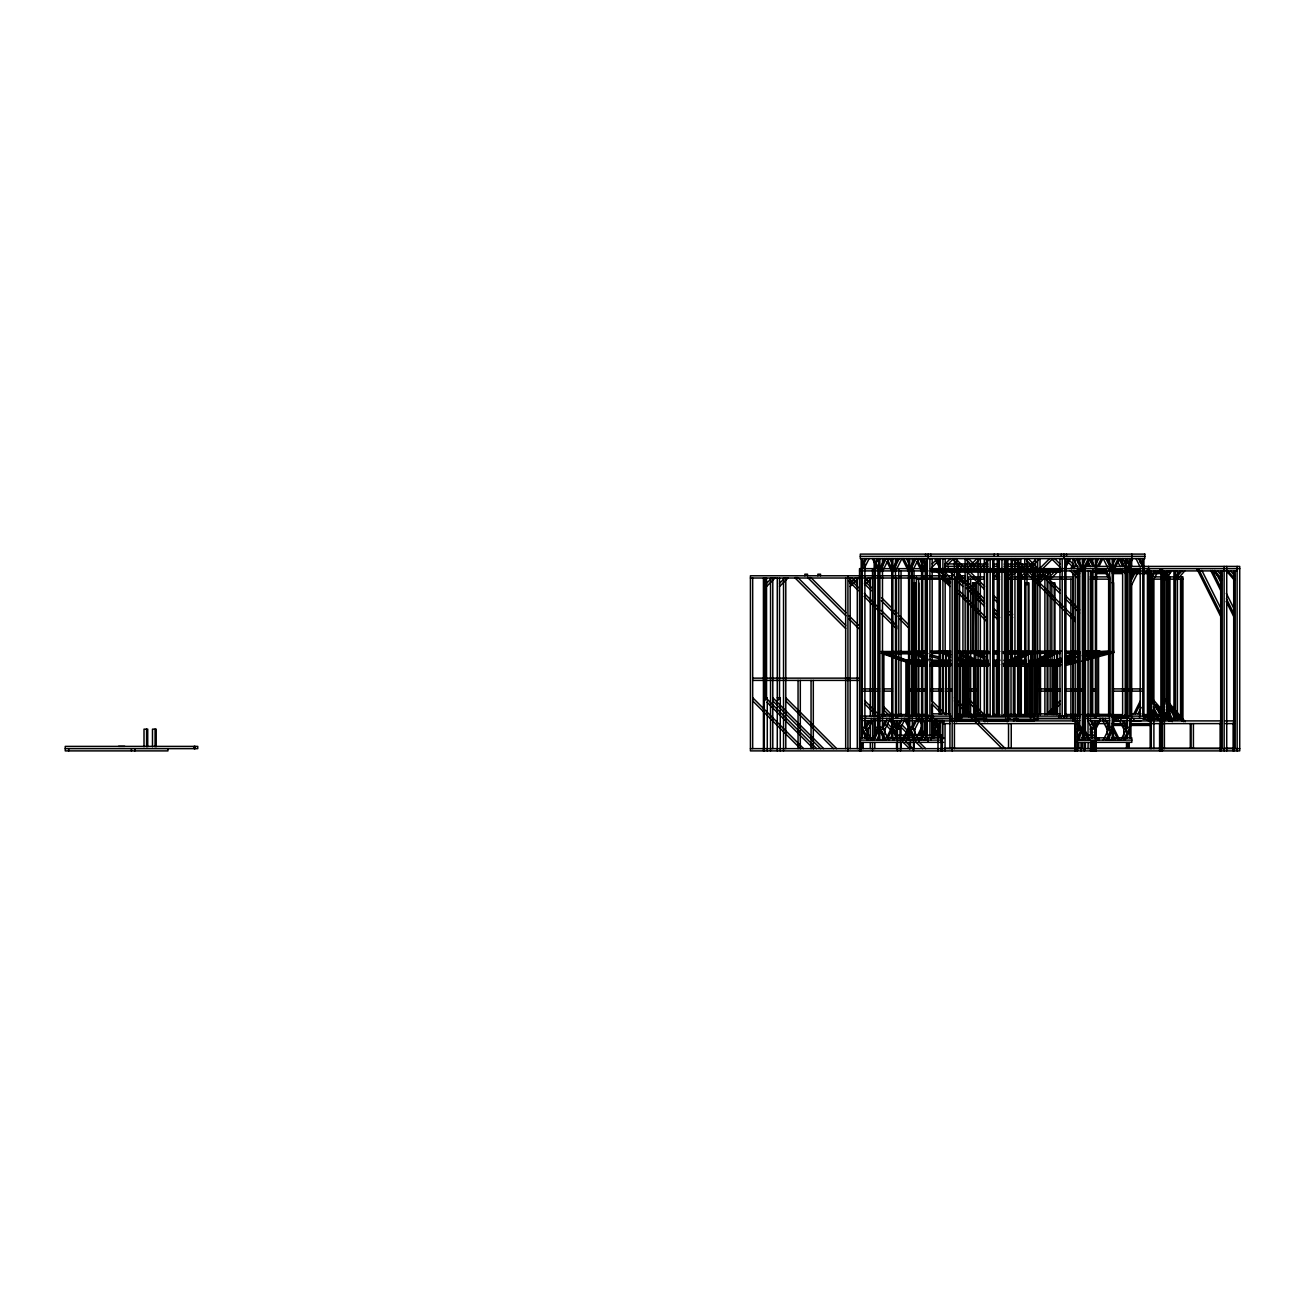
<?xml version="1.0" encoding="UTF-8"?>
<svg xmlns="http://www.w3.org/2000/svg" width="1305" height="1305" viewBox="0 0 1305 1305"><rect width="100%" height="100%" fill="white"/><g stroke="black" fill="none" stroke-linecap="round" stroke-linejoin="round"><path stroke-width="1.5" d="M912.88 651.179L912.88 582.927L916.012 582.927L916.012 651.603L913.663 651.603L913.663 582.927M913.451 714.52L913.451 653.136L916.567 653.544M915.784 665.909L915.8 716.102M915.784 661.847L915.784 653.756M918.769 651.603L918.769 582.927M931.623 714.7L931.623 704.602M931.623 700.573L931.623 662.239M972.404 652.533L972.617 582.764L976.026 582.927L976.026 651.603L975.259 582.927M972.91 651.179L972.91 582.927M1028.21 582.927L1028.21 651.603L1025.877 651.603L1025.877 582.927L1028.993 582.927L1028.993 651.179L1003.904 664.637M1040.379 661.733L1040.379 714.52L1040.379 661.978M1054.195 582.927L1054.195 651.603L1051.846 651.603L1051.846 582.927L1054.962 582.927L1054.978 651.179L1037.051 660.787M1078.24 714.52L1078.256 653.626M1160.944 568.654L1160.944 750.897M912.374 652.533L912.57 651.016L927.431 651.179M930.383 659.319L940.709 664.832L940.497 666.366L938.165 666.366L938.36 664.832L931.493 661.146M974.737 652.533L974.949 651.016M931.705 661.668L931.982 660.167L950.301 660.167M933.189 662.467L933.467 660.966L949.763 660.966M998.586 665.338L998.847 663.837L995.568 662.075M906.404 661.668L906.796 660.167L927.741 660.167M967.38 664.637L967.429 716.331M976.026 661.668L976.434 660.167L977.918 660.966M981.686 664.637L981.278 666.137L979.794 665.338M982.877 665.338L983.269 663.837M982.812 666.137L983.22 664.637M950.171 661.668L950.709 660.167M862.295 563.907L864.938 558.605M866.536 558.605L862.295 567.088L864.889 567.088L869.13 558.605M876.177 562.129L877.939 558.605M879.88 568.213L884.692 558.605M886.274 558.605L879.88 571.394L882.49 571.394L888.884 558.605M892.881 568.213L897.693 558.605M899.275 558.605L892.881 571.394L895.491 571.394L901.886 558.605M909.716 568.213L914.528 558.605M916.11 558.605L909.716 571.394L912.309 571.394L918.704 558.605M922.717 568.213L925.115 563.401M925.914 565L922.717 571.394L925.31 571.394L926.909 568.197M865.753 725.906L868.412 720.605L868.363 724.438M869.995 720.605L865.753 729.087L868.363 729.087L872.605 720.605M872.376 740.098L878.771 727.309M873.959 740.098L878.771 730.49M882.49 725.906L885.133 720.605L885.084 724.552M876.552 740.098L878.966 735.302M889.325 718.354L889.325 720.605L885.084 729.087L882.49 729.087L886.731 720.605L886.731 718.354M886.96 736.901L891.755 727.309M887.759 738.5L891.755 730.49M890.353 738.5L891.951 735.302M897.4 725.906L900.058 720.605M904.235 718.354L904.235 720.605L899.993 729.087L897.4 729.087L901.641 720.605L901.641 718.354M902.195 740.098L908.59 727.309M903.794 740.098L908.59 730.49M912.309 725.906L914.968 720.605M906.388 740.098L907.986 736.901M919.16 718.354L919.16 720.605L914.919 729.087L912.309 729.087L916.55 720.605M917.594 735.302L921.591 727.309M919.193 735.302L921.591 730.49M919.797 740.098L926.191 727.309M921.379 740.098L926.191 730.49M923.989 740.098L927.186 733.704M935.196 735.302L939.192 727.309M937.577 733.704L939.192 730.49M1065.924 563.907L1068.567 558.605M1065.924 567.088L1070.165 558.605M1082.514 565L1085.711 558.605M1083.509 568.213L1088.321 558.605M1007.085 721.747L1008.781 718.354M1083.509 571.394L1089.903 558.605M1095.515 565L1098.712 558.605M1097.309 566.598L1101.322 558.605M1098.908 566.598L1102.904 558.605M1112.349 565L1115.547 558.605M1113.344 568.213L1118.14 558.605M1113.344 571.394L1119.739 558.605M1131.141 561.803L1132.74 558.605M1130.685 578.506L1133.882 572.096M1130.685 581.687L1135.481 572.096M1131.68 584.885L1138.074 572.096M1151.304 576.206L1153.963 570.905M1152.152 577.691L1155.545 570.905M1077.392 732.105L1079.79 727.309L1082.383 727.309L1077.587 736.901M1154.746 577.691L1158.139 570.905M1082.612 725.694L1085.156 718.354M1077.587 740.098L1082.383 730.49M1165.186 574.428L1166.947 570.905M1166.001 575.994L1168.546 570.905M1090.393 732.105L1092.791 727.309M1167.747 577.691L1171.14 570.905M1095.825 725.906L1098.484 720.605M1091.388 735.302L1092.986 732.105M1095.825 729.087L1100.066 720.605L1100.066 718.354M1103.231 740.098L1109.625 727.309L1112.219 727.309L1105.824 740.098M1112.447 725.694L1114.992 718.354M1107.423 740.098L1112.219 730.49M1120.816 740.098L1127.21 727.309L1129.82 727.309L1123.426 740.098M1133.817 713.851L1140.211 701.062M1135.415 713.851L1140.211 704.243M1138.009 713.851L1141.206 707.441M1125.008 740.098L1129.82 730.49M1162.902 576.206L1167.486 570.905M1164.403 576.206L1168.986 570.905M1165.626 577.968L1171.743 570.905M1175.903 576.206L1180.487 570.905M1177.404 576.206L1181.987 570.905M1178.627 577.968L1184.744 570.905M764.29 700.916L767.275 697.735L764.29 697.735M777.274 700.916L780.276 697.735L777.274 697.735M766.541 583.335L771.842 578.017M766.541 586.516L775.023 578.017M779.525 583.335L784.843 578.017M779.525 586.516L788.024 578.017M850.175 583.335L855.476 578.017M850.175 586.516L858.657 578.017M864.497 581.997L868.477 578.017M864.595 585.097L871.658 578.017M932.162 563.907L937.463 558.605M932.162 567.088L940.644 558.605M950.464 558.605L945.163 563.907L987.918 564.07M945.277 566.272L945.195 568.589L945.228 564.07M947.985 564.249L953.645 558.605M948.278 568.507L948.278 566.272L945.195 566.354L987.983 566.272M967.348 568.213L976.956 558.605M968.767 569.975L980.137 558.605M980.349 568.213L983.089 565.457M985.83 562.716L988.586 559.976M981.768 569.975L984.606 567.12M994.182 573.548L996.841 570.905M994.361 576.549L998.602 572.308M1008.781 575.146L1011.603 572.308M1008.488 576.206L1013.806 570.905M1008.488 579.387L1016.987 570.905M1027.002 568.213L1035.24 559.976M1021.489 576.206L1025.469 572.226M1028.422 569.975L1039.791 558.605M1022.908 577.968L1029.988 570.905M1040.003 568.213L1049.612 558.605M1041.423 569.975L1052.792 558.605M1037.149 576.206L1042.45 570.905M1037.149 579.387L1045.631 570.905M1037.671 581.704L1047.279 572.096M1037.671 584.885L1050.46 572.096M1050.15 576.206L1055.451 570.905M1051.569 577.968L1058.632 570.905M919.405 735.025L922.227 732.187M933.793 722.595L936.631 719.773M933.891 725.906L939.192 720.605M933.891 729.087L942.373 720.605M1013.496 721.176L1016.318 718.354L1016.269 720.605L1033.576 720.605M1047.165 713.851L1059.954 701.062M1050.346 713.851L1059.954 704.243M1003.349 663.674L1026.66 651.179M1009.466 662.026L1008.683 662.451L1008.406 660.966L1004.377 660.966M1006.237 664.637L1031.341 651.179L1004.426 651.179M1017.394 659.025L1024.148 655.42M1009.613 664.457L1031.537 652.696L1031.537 716.102M1027.541 664.637L1032.924 661.749M1036.513 659.824L1052.646 651.179M1029.89 714.52L1029.89 664.637L1033.462 662.712M1037.606 661.749L1057.311 651.179M1033.25 664.457L1029.89 666.268L1003.561 666.202M1036.007 664.229L1057.523 652.696L1057.523 658.682M1060.965 658.144L1042.336 664.8L1042.744 666.317L1060.671 660.379M1064.701 656.823L1079.61 651.489L1079.61 718.354L1037.1 718.354M1060.459 658.813L1043.69 664.8L1044.082 666.317M1066.038 656.823L1079.088 652.157M1042.744 666.317L1061.177 659.726M1064.864 658.405L1079.61 653.136M1066.201 658.405L1075.418 655.11M1065.647 659.498L1075.206 656.937M1082.856 654.898L1086.674 653.87M1093.737 651.978L1098.158 650.803L1098.549 652.304M1065.272 660.02L1076.756 656.937M1082.481 655.404L1088.598 653.772M1095.874 651.815L1099.691 650.803L1100.099 652.304M1051.536 664.115L1059.252 662.043M1065.043 660.493L1076.625 657.394M1082.416 655.844L1092.073 653.25M1096.82 651.978L1109.25 651.179M1050.753 665.11L1046.92 666.137L1046.528 664.637L1037.589 664.637M1083.264 656.399L1094.732 653.332M1095.417 653.544L1096.983 653.12L1096.983 716.102M1052.336 665.093L1048.47 666.137L1048.062 664.637M1082.889 656.904L1096.722 653.201M1059.66 663.544L1050.003 666.137L1049.612 664.637M1069.317 660.966L1075.108 659.417M1082.824 657.345L1098.549 653.153M1065.891 663.821L1071.617 662.271M1083.085 659.204L1106.004 653.071M1112.072 651.44L1113.638 651.016L1113.622 582.764L1112.056 582.764M1066.299 665.338L1075.842 662.777M1081.568 661.244L1114.046 652.533L1113.638 651.016M945.587 653.136L931.64 653.479M962.992 662.467L960.659 662.891L960.659 716.102M950.937 654.49L944.053 650.803L930.971 651.179M950.578 652.647L947.136 650.803L944.771 651.179L950.676 651.179M860.305 556.354L1144.811 556.354M992.762 564.103L998.08 564.07M1004.149 564.103L1035.452 564.103M992.762 566.354L998.146 566.272M1004.149 566.354L1022.467 566.321M1023.25 566.354L1033.511 566.272M1077.93 566.403L1071.878 566.403L1071.878 568.654M1084.569 566.403L1108.206 566.403M1114.258 566.403L1239.717 566.403L1239.717 750.897L750.424 750.897L750.424 575.782L953.156 575.782M875.296 567.088L877.89 567.088M908.198 568.654L859.538 568.654L859.538 750.897M912.244 568.654L927.121 568.654M930.498 568.654L1080.475 568.654M1083.982 568.654L1110.131 568.654M1114.111 568.654L1239.75 568.654M932.162 569.845L1059.954 569.845M1096.282 569.845L1106.265 569.845M1112.268 569.845L1122.251 569.845M1126.231 569.845L1140.211 569.845M859.538 570.905L927.986 570.905M930.498 570.905L1224.155 570.905M1225.216 570.905L1237.156 570.905M1092.791 571.394L1095.384 571.394M1122.626 571.394L1125.22 571.394M932.162 572.096L1059.954 572.096M1090.898 572.096L1106.868 572.096M1112.268 572.096L1140.815 572.096M1143.033 572.096L1148.237 572.096M1156.181 572.096L1163 572.096M957.054 573.596L959.338 573.596M1032.81 573.596L1035.093 573.596M1091.306 573.596L1092.432 573.596M1096.396 573.596L1106.33 573.596M1112.284 573.596L1122.218 573.596M1125.057 573.596L1126.182 573.596M1130.358 573.596L1148.237 573.596M1155.056 573.596L1163 573.596M959.159 575.782L965.178 575.782M1233.698 576.206L1235.199 576.206L1230.615 570.905M984.003 576.941L968.408 576.941L968.408 660.053M993.758 576.941L999.597 576.941M1010.103 576.941L1031.554 576.941M1038.046 576.941L1073.15 576.941L1073.15 720.931M750.424 578.017L952.177 578.017M959.159 578.017L965.178 578.017M916.404 579.175L955.407 579.175M968.408 579.175L984.003 579.175M993.758 579.175L999.597 579.175M1008.145 579.175L1033.495 579.175M1036.105 579.175L1073.15 579.175M1090.279 579.143L1109.951 579.143M1149.15 579.143L1182.95 579.143M1151.304 579.387L1153.897 579.387M1162.902 579.387L1166.898 579.387M1175.903 579.387L1177.404 579.387M957.968 651.179L988.277 651.179M994.328 651.179L998.374 651.179M1037.149 651.179L1061.259 651.179M1065.19 651.179L1078.99 651.179M1082.922 651.179L1096.706 651.179M913.451 651.489L881.169 651.489L916.583 664.131M975.814 651.489L983.807 651.489M993.774 651.489L999.761 651.489M1009.744 651.489L1025.714 651.489M1029.694 651.489L1033.69 651.489M1082.889 651.489L1109.951 651.489M918.736 651.978L926.893 651.978M930.971 651.978L943.189 651.978L943.254 712.497M959.322 651.978L989.255 651.978M993.252 651.978L999.222 651.978M1003.219 651.978L1025.175 651.978L1025.436 653.479M1037.785 651.88L1051.341 651.88L1051.536 653.397M1059.823 651.978L1055.827 651.978L1056.088 653.479L1060.1 653.479M1065.81 651.978L1079.773 651.978M1083.297 652.989L1110.473 652.989M1036.04 653.397L1049.595 653.397M918.345 653.479L927.904 653.479M959.354 653.479L989.402 653.479M993.399 653.479L999.402 653.479M1003.415 653.479L1023.43 653.479M1066.103 653.479L1076.119 653.479M1097.211 653.479L1102.953 653.479M1106.771 653.479L1110.588 653.479M977.037 653.789L985.128 653.789M993.219 653.789L999.271 653.789M1009.385 653.789L1021.505 653.789M1029.596 653.789L1033.642 653.789M1083.166 653.789L1109.446 653.789M988.244 660.167L964.623 660.167L964.623 661.668M993.986 660.167L999.956 660.167M1003.985 660.167L1009.891 660.167L1010.168 661.668M1015.845 660.167L1025.763 660.167M1029.743 660.167L1033.707 660.167M1040.558 660.167L1060.476 660.167M1075.728 660.167L1066.201 660.167L1066.674 661.668M1077.424 660.151L1079.007 660.151L1079.007 662.842L1077.424 662.842M911.037 660.966L927.105 660.966M988.26 660.966L966.108 660.966L966.108 662.467M993.496 660.966L999.516 660.966M1017.59 660.966L1025.632 660.966M1029.645 660.966L1033.658 660.966M1058.453 660.966L1039.074 660.966L1039.335 714.52M1065.19 660.966L1076.543 660.966M1013.708 661.668L1025.697 661.668M1029.694 661.668L1033.69 661.668M1060.916 661.668L1057.083 661.668L1056.675 660.167M1064.733 661.668L1076.217 661.668M908.623 662.467L907.285 662.467L907.285 716.102M910.645 662.467L926.811 662.467M935.114 662.467L950.399 662.467M968.131 662.467L988.407 662.467M993.219 662.467L999.287 662.467M1025.551 662.467L1011.016 662.451L1011.016 716.102M1029.596 662.467L1033.642 662.467M1049.008 662.467L1037.002 662.451L1037.002 714.52M1054.848 662.467L1060.916 662.467M1064.945 662.467L1075.157 662.467M919.014 663.837L926.778 663.837M930.661 663.837L936.484 663.837M951.035 663.837L938.817 663.837L938.817 665.338M959.191 663.837L965.292 663.837L965.325 714.52M970.316 663.837L989.239 663.837M993.187 663.837L999.108 663.837M1007.542 663.935L1028.846 663.935L1029.058 665.452M1037.654 663.837L1045.55 663.837M1046.414 663.837L1060.149 663.837M926.778 664.637L918.443 664.8L918.035 666.317L919.389 666.317L919.797 664.8L912.342 662.141M930.498 664.637L937.969 664.637L937.708 666.137L930.188 666.137M940.318 664.637L950.497 664.637M958.637 664.637L988.211 664.637M993.937 664.637L999.663 664.637M1003.561 664.637L1032.222 664.637L1032.483 666.137M1051.504 664.637L1060.981 664.637M938.36 664.832L940.709 664.832M918.622 665.338L926.436 665.338M930.351 665.338L936.207 665.338M940.856 665.338L951.035 665.338M959.191 665.338L965.292 665.338M965.847 665.338L989.386 665.338M1029.857 665.338L1033.772 665.338M1035.974 665.338L1060.557 665.338M918.899 666.137L926.419 666.137M940.318 666.137L950.497 666.137M958.637 666.137L988.358 666.137M1029.759 666.137L1033.723 666.137M1036.105 666.137L1059.627 666.137M967.38 666.202L973.285 666.202M979.19 666.202L985.079 666.202M994.067 666.202L997.754 666.202M752.675 678.143L858.674 678.143M752.675 680.394L858.674 680.394M862.295 688.893L879.537 688.893M882.62 688.893L892.522 688.893M909.716 688.893L926.958 688.893M930.808 688.893L943.792 688.893M947.658 688.893L951.541 688.893M966.467 688.893L978.098 688.893M1038.633 688.893L1052.189 688.893M1055.5 688.893L1059.954 688.893M1065.157 688.893L1082.383 688.893M1091.73 688.893L1095.384 688.893M1112.578 688.893L1142.805 688.893M862.295 691.144L879.537 691.144M882.62 691.144L892.522 691.144M909.716 691.144L926.958 691.144M930.808 691.144L943.792 691.144M947.658 691.144L951.541 691.144M966.467 691.144L978.098 691.144M1038.633 691.144L1052.189 691.144M1055.5 691.144L1059.954 691.144M1065.157 691.144L1082.383 691.144M1091.73 691.144L1095.384 691.144M1112.578 691.144L1142.805 691.144M932.162 713.851L950.383 713.851M1037.671 713.851L1059.954 713.851M1130.929 713.851L1140.962 713.851M881.169 714.52L908.623 714.52M911.265 714.52L927.92 714.52M957.707 714.52L989.435 714.52M994.067 714.52L999.924 714.52M1003.561 714.52L1033.723 714.52M1064.652 714.52L1079.61 714.52M1081.715 714.52L1109.544 714.52M957.054 714.602L959.338 714.602M1032.81 714.602L1035.093 714.602M1098.386 714.602L1122.218 714.602M1125.057 714.602L1126.182 714.602M1143.131 714.602L1148.237 714.602M1152.201 714.602L1163 714.602M879.211 716.102L860.305 716.102L860.305 718.354L951.263 718.354M881.169 716.102L951.002 716.102M956.679 716.102L1035.093 716.102L1035.093 572.096M1037.181 716.102L1079.61 716.102M1082.987 716.102L1109.429 716.102M1111.615 716.102L1148.237 716.102M1152.201 716.102L1162.135 716.102M958.555 717L1033.56 717M1111.86 717L1128.678 717M1143.506 717L1147.47 717M1153.424 717L1157.405 717M960.806 718.354L956.614 718.354L956.614 720.605L973.905 720.605M1083.019 718.354L1109.429 718.354M1112.839 718.354L1144.811 718.354L1144.811 716.102M1099.381 718.647L1103.932 718.647M1113.035 718.647L1116.933 718.647M1149.15 718.647L1182.95 718.647M916.404 718.68L955.407 718.68M976.205 718.68L984.003 718.68M1010.396 718.68L1008.145 718.68L1008.145 720.931M1014.001 718.68L1017.9 718.68M1073.15 718.68L1034.147 718.68L1034.147 720.931M1142.984 719.251L1147.96 719.251M1153.424 719.251L1157.405 719.251M863.763 720.605L873.861 720.605L873.861 718.354M877.123 718.354L877.123 720.605L889.325 720.605M890.124 718.354L890.124 720.605L891.707 720.605M892.033 718.354L892.033 720.605L904.235 720.605M905.034 718.354L905.034 720.605L906.616 720.605L909.275 725.906M906.942 718.354L906.942 720.605L919.16 720.605M928.034 720.605L922.407 720.605L922.407 718.354M929.91 720.605L943.042 720.605M1079.79 720.605L1077.196 720.605L1079.79 725.906M1083.574 720.605L1085.156 720.605M1087.864 718.354L1087.864 720.605L1100.066 720.605M1102.774 718.354L1102.774 720.605L1109.625 720.605M1113.393 720.605L1114.992 720.605M1128.336 720.605L1115.775 720.605L1115.775 718.354M1141.337 720.605L1131.239 720.605L1131.239 718.354M1099.381 720.898L1104.193 720.898M1113.035 720.898L1120.179 720.898M1129.836 720.898L1221.545 720.898M1225.085 720.898L1234.546 720.898M942.357 723.606L950.024 723.606M954.069 723.606L1075.858 723.606M1097.554 723.606L1105.563 723.606M1111.55 723.606L1122.186 723.606M1130.179 723.606L1221.545 723.606M1225.428 723.606L1234.546 723.606M1112.464 723.851L1122.447 723.851M1130.456 723.851L1150.782 723.851M1112.464 725.433L1122.789 725.433M1130.456 725.433L1150.782 725.433M877.89 727.309L875.296 727.309L877.694 732.105M895.491 727.309L892.881 727.309L896.878 735.302M1077.196 729.087L1079.79 729.087L1077.245 723.998M1090.197 729.087L1094.699 729.087L1090.458 720.605L1090.458 718.354M897.497 735.155L941.133 735.155M1086.755 735.155L1093.835 735.155M897.497 737.407L941.003 737.407M1087.489 737.407L1092.742 737.407L1092.742 735.155M875.296 737.847L860.305 737.847L860.305 742.349L943.548 742.349M886.552 737.847L908.492 737.847M916.55 737.847L922.619 737.847M943.76 737.847L925.588 737.847L925.588 740.098M1081.6 737.847L1105.547 737.847M1111.615 737.847L1131.81 737.847L1131.81 742.349L1077.196 742.349M860.305 740.098L942.357 740.098M1077.897 740.098L1131.81 740.098M118.51 746.33L124.742 746.33M945.048 748.205L1074.733 748.205M1077.604 748.205L1081.649 748.205M1094.764 748.205L1160.961 748.205M1163.554 748.205L1220.958 748.205M1225.085 748.205L1233.959 748.205M65.25 748.646L197.756 748.646L197.756 746.395L65.25 746.395L65.25 750.897L167.937 750.897L167.937 748.646M750.424 748.646L1239.75 748.646M975.83 653.756L974.28 652.908L974.264 716.102M930.693 654.8L940.35 657.394M930.286 656.317L940.138 658.96M882.523 651.489L909.03 660.966M882.523 653.136L906.486 661.7M912.016 663.674L917.546 665.648M881.169 653.136L916.192 665.648M943.189 651.978L941.688 651.179L950.66 655.991M958.457 660.167L959.958 660.966L959.958 662.467M980.104 653.789L985.259 656.546M972.6 651.016L974.395 651.978M975.553 652.989L985.047 658.063M993.643 662.679L997.085 664.522M974.117 653.462L984.443 658.992M966.842 655.028L977.592 660.787M981.181 662.712L984.769 664.637L984.362 666.137L966.434 656.529M969.452 657.247L974.623 660.02M959.273 652.679L962.845 654.604M959.518 653.642L972.486 660.607M960.627 655.061L969.223 659.678M959.191 657.247L972.959 664.637L972.959 666.137L957.821 658.177M957.821 659.824L966.793 664.637L966.793 666.137L959.615 662.288M941.688 652.679L950.66 657.492M914.919 651.016L926.942 657.475M912.57 651.016L928.051 659.319M913.19 652.989L927.839 660.836M931.281 662.679L938.165 666.366M959.664 651.179L961.149 651.978M1067.637 558.605L1072.938 563.907M1067.294 561.427L1072.938 567.088L1072.938 558.605M1076.984 570.905L1079.627 573.548M1073.803 570.905L1079.463 576.549M1073.493 570.905L1078.795 576.206M1070.312 570.905L1078.795 579.387M1054.636 558.605L1059.954 563.907M1051.455 558.605L1059.954 567.088M1040.379 570.579L1060.019 590.219M1065.647 595.847L1079.675 609.875M1028.144 558.605L1037.752 568.213M1026.383 560.024L1034.914 568.54M1037.198 570.579L1042.842 576.223M1045.68 579.061L1059.823 593.204M1065.467 598.865L1079.61 613.007M1015.16 558.605L1024.751 568.213M1011.962 558.605L1023.332 569.975M968.489 558.605L972.6 562.716M975.357 565.457L978.098 568.213M965.308 558.605L976.678 569.975M969.158 570.905L984.606 586.337M994.426 596.173L997.232 598.979M1009.874 611.605L1012.68 614.41M955.488 558.605L965.096 568.213M965.977 570.905L984.362 589.289M994.263 599.191L997.085 602.013M1009.825 614.737L1012.647 617.575M952.307 558.605L963.677 569.975M958.963 573.711L984.247 598.979M994.067 608.799L998.276 613.007M958.637 576.549L984.101 602.013M993.986 611.915L999.646 617.575M959.322 577.919L963.53 582.128M966.336 584.934L973.367 591.964M976.173 594.77L984.59 603.187M994.41 613.007L997.232 615.83M958.947 579.355L962.927 583.335M949.127 570.905L953.368 575.146M966.092 587.87L973.171 594.933M975.993 597.772L984.476 606.254M994.377 616.156L997.199 618.978M958.686 582.275L962.927 586.516M944.82 572.096L948.931 576.223M941.639 572.096L945.897 576.37M939.306 570.905L944.918 576.516M947.724 579.322L950.529 582.128M958.963 590.545L987.037 618.635M944.624 578.017L949.926 583.335M936.125 570.905L941.786 576.549M944.608 579.387L948.849 583.629M958.751 593.53L987.037 621.816M941.443 578.017L949.926 586.516M864.987 578.017L870.288 583.335M866.047 582.275L871.74 587.854M881.56 597.674L891.397 607.51M894.202 610.316L897.008 613.122M899.814 615.927L908.231 624.345M864.383 583.678L871.463 590.757M881.364 600.659L896.91 616.205M899.749 619.043L908.231 627.526M851.986 578.017L857.287 583.335M848.805 578.017L858.739 587.854M864.35 593.465L878.396 607.51M881.201 610.316L896.649 625.748L896.649 628.928L881.087 613.383M967.429 697.735L984.394 714.716M848.56 580.856L858.462 590.757M864.122 596.401L878.265 610.544M967.429 700.916L982.861 716.363M975.781 718.354L978.62 721.176M954.428 697.735L1005.339 748.646M954.428 700.916L1002.158 748.646M846.048 612.746L810.943 577.642L807.762 577.642L845.95 615.83M848.854 615.552L858.674 625.372M932.162 701.062L944.951 713.851M848.772 618.668L858.674 628.57M932.162 704.243L941.77 713.851M845.673 625.372L797.942 577.642L794.761 577.642L845.673 628.57M932.162 727.309L943.531 738.679M919.748 718.354L922.407 720.996M932.162 730.49L937.642 735.987M917.986 719.773L922.227 724.014M883.273 706.217L891.755 714.716M901.657 724.601L907.318 730.262M918.622 741.583L925.702 748.646M883.208 709.349L890.222 716.363M900.058 726.184L907.073 733.214M915.49 741.632L922.521 748.646M864.611 700.573L878.754 714.716M887.237 723.198L897.139 733.1M905.621 741.583L912.701 748.646M864.595 703.721L878.624 717.766M885.655 724.781L896.878 736.02M902.489 741.632L909.52 748.646M785.789 697.735L836.701 748.646M785.789 700.916L833.52 748.646M772.788 697.735L823.7 748.646M772.788 700.916L820.519 748.646M816.587 748.597L765.676 697.686L765.676 578.017M767.079 702.269L813.407 748.597M752.675 697.686L803.586 748.597M752.675 700.867L800.405 748.597M1227.858 570.905L1235.199 579.387L1233.698 579.387L1226.357 570.905M1217.614 570.905L1222.198 576.206M1214.857 570.905L1222.198 579.387L1220.697 579.387L1213.356 570.905M1165.838 699.235L1185.283 721.698M1169.525 705.222L1173.407 709.724M1177.306 714.21L1183.782 721.698M1169.867 707.082L1180.536 719.398M1169.704 708.615L1179.035 719.398M1152.837 699.235L1172.282 721.698M1156.524 705.222L1160.406 709.724M1152.87 702.465L1167.535 719.398M1155.365 707.082L1166.034 719.398M1214.857 570.416L1221.04 582.797M1226.341 593.4L1234.302 609.304M1212.247 570.416L1221.089 588.098M1226.39 598.701L1233.47 612.844M1210.681 570.464L1220.681 590.464M1226.145 601.377L1234.318 617.738M1201.856 570.416L1220.42 607.543M1198.365 568.654L1220.469 612.844M1196.783 568.654L1220.42 615.927M1142.805 563.907L1140.162 558.605L1140.211 562.634M1138.564 558.605L1142.805 567.088M1135.97 558.605L1140.211 567.088M1129.82 563.907L1127.161 558.605L1127.21 562.634M1125.562 558.605L1129.82 567.088L1127.21 567.088L1122.969 558.605M1120.408 558.605L1124.421 566.598M1118.825 558.605L1122.822 566.598M1117.83 561.803L1120.228 566.598M1107.423 558.605L1112.219 568.213M1105.824 558.605L1112.219 571.394L1109.625 571.394L1103.231 558.605M1106.428 570.905L1109.071 576.206M1104.829 570.905L1108.222 577.691M1166.262 701.372L1175.348 719.561M1166.393 706.837L1168.203 710.475M1170.03 714.096L1172.755 719.561M1090.589 558.605L1094.585 566.598M1166.262 709.757L1171.564 720.36M1088.99 558.605L1092.986 566.598M1087.995 561.803L1090.393 566.598M1153.261 701.372L1162.347 719.561M1150.667 701.372L1148.84 697.735L1150.619 704.455M1153.392 706.837L1159.754 719.561M1077.587 558.605L1082.383 568.213M1153.261 709.757L1158.563 720.36M1075.989 558.605L1082.383 571.394L1079.79 571.394L1073.395 558.605M1123.703 720.605L1126.346 725.906M1122.104 720.605L1126.346 729.087L1123.752 729.087L1119.511 720.605M1113.344 727.309L1119.739 740.098M1113.344 730.49L1118.14 740.098M1106.966 720.605L1109.625 725.906M1112.349 733.704L1115.547 740.098M1102.774 720.605L1107.015 729.087L1109.625 729.087L1105.384 720.605L1105.384 718.354M1094.699 725.906L1092.057 720.605L1092.106 724.438M1087.864 720.605L1092.106 729.087M1083.509 727.309L1089.903 740.098M1083.509 730.49L1088.321 740.098M1082.514 733.704L1085.711 740.098M936.533 558.605L939.192 563.907M934.951 558.605L939.192 567.088M923.532 558.605L926.191 563.907M921.95 558.605L926.191 567.088M919.389 558.605L921.787 563.401M916.795 558.605L921.591 568.213M916.795 561.803L921.591 571.394M906.388 558.605L908.786 563.401M985.928 718.354L987.624 721.747M903.794 558.605L908.59 568.213M983.317 718.354L985.014 721.747M902.195 558.605L908.59 571.394M889.553 558.605L891.951 563.401M886.96 558.605L891.755 568.213M886.96 561.803L891.755 571.394M876.552 558.605L878.966 563.401M873.959 558.605L878.771 568.213M872.376 558.605L878.771 571.394M936.68 720.605L940.073 727.391M925.261 720.605L927.039 724.128M923.679 720.605L927.072 727.391M919.943 720.605L921.64 723.998M918.704 740.098L912.309 727.309L909.716 727.309L916.11 740.098M906.942 720.605L908.639 723.998M905.034 720.605L909.275 729.087M909.716 730.49L914.528 740.098M893.631 720.605L896.274 725.906M892.033 720.605L897.09 730.506M890.124 720.605L891.821 723.998M893.68 732.089L896.894 738.5M888.884 740.098L882.49 727.309L879.88 727.309L886.274 740.098M877.123 720.605L878.82 723.998M879.88 730.49L884.692 740.098M871.283 740.098L864.889 727.309L862.295 727.309L868.69 740.098M862.295 730.49L867.091 740.098M1113.035 651.179L1113.573 652.679M1065.826 663.837L1066.364 665.338M1078.713 652.288L1079.121 653.789M1052.58 663.837L1052.988 665.338M1044.179 664.637L1044.571 666.137M1032.222 664.637L1032.418 666.154M1030.037 651.88L1030.232 653.397M1029.89 664.637L1030.085 666.154M973.514 661.978L973.644 714.52M965.977 664.392L966.108 716.102M963.645 664.8L963.775 716.102M962.862 664.392L962.976 714.52M883.893 714.52L883.877 653.626L882.523 653.626L882.539 714.52M1237.124 566.403L1237.156 750.897M1235.199 570.905L1235.199 748.646M1233.959 723.606L1233.959 750.897M1233.698 570.905L1233.698 748.646M1233.176 722.905L1233.176 750.897M1226.733 566.403L1226.733 750.897M1224.123 566.403L1224.155 750.897M1222.198 570.905L1222.198 748.646M1220.958 723.606L1220.958 750.897M1220.697 570.905L1220.697 748.646M1220.175 722.905L1220.175 750.897M1193.423 723.606L1193.423 748.205M1191.09 723.606L1191.09 748.205M1190.291 723.606L1190.291 748.205M1182.95 720.898L1182.95 576.892L1149.15 576.892L1149.15 720.898M1181.824 579.143L1181.824 718.647M1181.661 576.892L1181.661 720.898M1180.536 579.143L1180.536 718.647M1177.404 570.905L1177.404 720.376M1175.446 570.905L1175.446 720.376M1173.945 570.905L1173.945 720.376M1169.949 576.892L1169.949 720.898M1168.66 576.892L1168.66 720.898M1167.535 579.143L1167.535 718.647M1166.898 578.98L1166.898 716.331M1166.132 578.768L1166.132 704.162M1166.132 712.253L1166.132 716.298M1164.403 748.646L1164.403 570.905L1164.305 574.934M1164.305 578.98L1164.305 712.285M1164.305 716.331L1164.305 720.376M1162.445 568.654L1162.445 750.897M1161.695 573.596L1161.695 708.55M1161.564 568.654L1161.564 572.699M1160.439 568.654L1160.439 572.699M1160.161 720.898L1160.161 723.606M1159.851 568.654L1159.851 570.905M1159.851 748.646L1159.851 750.897M1159.59 723.606L1159.59 750.897M1153.897 578.98L1153.897 748.646M1153.131 578.768L1153.131 704.162M1153.131 710.23L1153.131 720.344M1151.581 579.143L1151.581 718.647M1151.304 570.905L1151.304 748.646M1150.276 579.143L1150.276 718.647M1150.439 723.851L1150.439 725.433M1150.178 570.905L1150.178 748.646M1149.411 568.654L1149.411 720.344M1148.563 566.403L1148.563 720.523M1147.438 568.654L1147.438 720.523M1143.93 558.605L1143.93 716.102M1142.805 558.605L1142.805 716.102M1140.211 568.703L1140.211 716.102M1139.608 716.102L1139.608 718.354M1133.833 718.354L1133.833 720.605M1131.81 554.103L1131.81 558.605M1131.81 716.102L1131.81 718.354M1131.68 558.605L1131.68 566.093M1131.68 572.096L1131.68 576.141M1131.663 583.678L1131.663 714.602M1130.946 558.605L1130.946 716.102M1130.946 718.354L1130.946 737.847M1129.82 558.605L1129.82 716.102M1129.82 718.354L1129.82 737.847M1129.216 742.529L1129.216 748.205M1127.96 572.096L1127.96 717.832M1127.846 716.102L1127.846 717M1127.846 742.529L1127.846 748.205M1127.471 720.605L1127.471 728.272M1127.471 732.105L1127.471 737.847M1127.21 566.68L1127.21 716.102M1127.21 718.354L1127.21 728.108M1127.21 732.007L1127.21 737.847M1126.607 716.102L1126.607 718.354M1126.346 562.634L1126.346 717.913M1126.346 720.605L1126.346 732.105M1126.509 742.529L1126.509 748.205M1126.182 572.096L1126.182 716.102M1125.22 560.612L1125.22 717.913M1123.752 725.906L1123.752 735.938M1122.626 558.605L1122.626 564.657M1122.626 568.686L1122.626 717.913M1120.848 718.354L1120.848 720.605M1118.238 718.354L1118.238 720.605M1113.344 558.605L1113.344 740.098M1112.79 723.851L1112.79 725.433M1112.659 652.908L1112.659 714.52M1112.219 558.605L1112.219 740.098M1109.772 716.624L1109.772 576.892L1090.279 576.892L1090.279 716.624M1109.625 558.605L1109.625 564.657M1109.625 568.213L1109.625 730.49M1109.625 734.046L1109.625 740.375M1108.646 579.143L1108.646 716.624M1107.015 725.906L1107.015 734.438M1099.25 737.847L1099.25 740.098M1098.549 652.728L1098.549 716.102M1097.75 737.847L1097.75 740.098M1096.51 558.605L1096.51 651.374M1096.118 725.547L1096.118 737.243M1096.118 741.158L1096.118 750.897M1096.021 716.102L1096.021 718.354M1095.825 720.605L1095.825 737.847M1095.564 726.901L1095.564 750.897M1095.384 558.605L1095.433 716.102M1095.254 714.52L1095.254 716.102M1094.764 741.158L1094.764 750.897M1094.52 716.102L1094.52 718.354M1094.699 720.605L1094.699 737.847M1093.704 714.52L1093.704 716.102M1093.411 741.158L1093.411 750.897M1092.791 558.605L1092.791 564.657M1092.791 568.686L1092.709 716.624M1092.742 741.158L1092.742 750.897M1092.432 572.096L1092.546 578.18M1092.318 714.52L1092.318 716.102M1092.106 728.272L1092.106 737.847M1092.008 660.151L1092.008 662.842M1091.306 572.096L1091.306 577.626M1091.404 579.143L1091.404 716.624M1091.241 735.155L1091.241 737.407M1091.241 741.158L1091.241 750.897M1091.176 558.605L1091.176 562.357M1091.176 572.096L1091.176 578.164M1090.425 570.905L1090.425 576.957M1090.425 724.405L1090.425 735.302M1090.425 742.594L1090.425 750.897M1088.582 562.357L1088.582 566.093M1088.174 570.905L1088.011 738.548M1088.174 742.594L1088.011 748.646M1087.457 562.357L1087.457 566.093M1085.417 570.905L1085.417 651.701M1085.417 655.73L1085.417 734.519M1085.417 742.594L1085.417 748.646M1084.537 568.654L1084.537 716.331M1084.537 722.399L1084.537 728.451M1084.537 734.519L1084.537 738.548M1084.537 742.594L1084.537 750.897M1084.292 568.654L1084.292 716.331M1084.292 720.376L1084.292 730.474M1084.292 734.519L1084.292 738.548M1084.292 742.594L1084.292 750.897M1083.509 558.605L1083.509 740.098M1082.383 558.605L1082.383 740.098M1082.285 742.594L1082.285 748.646M1081.046 742.594L1081.046 750.897M1079.79 558.605L1079.79 564.657M1079.79 568.213L1079.79 730.49M1079.79 734.438L1079.79 740.375M1078.925 558.605L1078.925 562.634M1078.925 568.703L1078.795 651.701M1078.795 742.594L1078.795 748.646M1077.8 558.605L1077.8 562.634M1077.8 568.703L1077.8 572.732M1077.8 578.784L1077.8 651.489M1077.424 568.654L1077.424 750.897M1075.858 750.897L1075.858 720.898L916.404 720.931L916.404 576.941M1075.548 718.354L1075.548 720.605L1072.955 720.605L1072.955 718.354M1075.189 560.612L1075.189 566.68M1075.173 570.905L1075.173 748.646M1074.733 723.606L1074.733 750.897M1074.031 568.654L1074.031 567.071L1071.323 567.071L1071.323 568.654M1072.938 572.732L1072.938 651.489M1072.938 661.586L1072.938 716.102M1070.899 579.175L1070.899 718.68M1066.854 714.52L1066.854 716.102M1066.528 554.103L1066.528 556.354M1066.528 716.102L1066.528 718.354M1065.924 558.605L1065.924 716.102M1064.798 558.605L1064.798 716.102M1063.934 554.103L1063.934 558.605M1063.934 716.102L1063.934 718.354M1062.205 558.605L1062.205 716.102M1061.324 554.103L1061.324 556.354M1061.324 716.102L1061.324 718.354M1059.954 558.605L1059.954 716.102M1058.73 716.102L1058.73 718.354M1057.523 664.669L1057.523 714.52M1056.724 653.12L1056.724 661.048M1056.724 665.012L1056.724 714.52M1056.218 714.52L1056.218 661.978L1054.864 661.978L1054.864 714.52M1054.391 653.12L1054.391 661.048M1053.494 662.467L1053.494 714.52M1052.058 655.11L1052.058 661.048M1052.058 665.012L1052.058 714.52M1050.15 570.905L1050.15 651.701M1050.15 655.746L1050.15 661.798M1050.15 665.844L1050.15 714.324M1047.899 572.928L1047.899 576.957M1047.899 581.002L1047.899 651.701M1047.899 657.753L1047.899 661.798M1047.899 665.844L1047.899 714.324M1047.148 579.175L1047.148 660.053M1047.148 664.098L1047.148 714.634M1044.897 579.175L1044.897 714.634M1040.118 662.026L1040.118 714.52M1040.003 558.605L1040.003 568.686M1040.003 572.716L1040.003 576.745M1040.003 580.79L1040.003 657.41M1040.003 661.456L1040.003 713.884M1037.671 558.605L1037.671 719.854M1037.149 570.905L1037.149 720.376M1035.436 558.605L1035.436 569.845M1034.898 570.905L1034.898 720.376M1033.56 716.102L1033.56 719.251L958.555 719.251L958.555 716.102M1032.842 572.096L1032.81 716.102M1032.614 572.096L1032.581 716.102M1030.754 653.12L1030.754 714.52M1030.559 717L1030.559 719.251M1030.183 714.52L1030.183 716.102M1029.09 666.202L1029.09 714.52M1028.405 653.12L1028.405 665.012M1027.541 666.202L1027.541 714.52M1027.002 558.605L1027.002 568.686M1027.002 572.716L1027.002 584.819M1026.758 666.202L1026.758 714.52M1026.073 655.11L1026.089 716.102M1024.751 558.605L1024.751 651.374M1024.751 655.404L1024.751 715.907M1024.523 714.52L1024.523 716.102M1022.467 564.07L1022.435 568.605M1021.293 570.905L1021.293 651.701M1021.293 657.753L1021.293 716.331M1020.82 563.564L1020.82 559.502L984.28 559.502L984.28 716.102M1020.82 571.704L1020.82 716.102M1020.037 664.637L1020.037 716.102M1019.042 570.905L1019.042 665.827M1018.585 559.502L1018.585 655.094M1018.585 659.155L1018.585 665.256M1018.487 666.202L1018.487 714.52M1017.541 559.502L1017.704 716.102M1015.486 714.52L1015.486 716.102M1014.947 559.502L1014.947 659.155M1014.947 663.217L1014.947 716.102M1014.148 662.026L1014.132 716.102M1013.349 662.451L1013.349 714.52M1012.337 559.502L1012.337 659.155M1011.212 559.502L1011.212 661.195M1011.245 723.606L1011.245 748.205M1010.396 579.175L1010.396 660.053M1008.683 666.447L1008.683 716.102M1008.292 570.905L1008.292 661.798M1008.292 665.827L1008.292 720.376M1008.537 723.606L1008.537 748.205M1008.145 576.941L1008.145 660.053M1007.835 559.502L1007.835 716.102M1007.835 718.354L1007.835 721.502M1006.889 559.502L1006.889 569.665M1006.237 666.202L1006.237 714.52M1006.041 570.905L1006.041 661.798M1005.584 559.502L1005.584 716.102M1005.666 718.354L1005.666 720.605L986.45 720.605L986.45 718.354M1005.454 666.202L1005.454 714.52M1004.54 559.502L1004.54 716.102M1001.946 559.502L1001.946 716.102M999.336 559.502L999.336 716.102M998.211 559.502L998.211 716.102M997.836 554.103L997.836 556.354M997.754 714.52L997.754 716.102M997.281 559.502L997.281 661.195M997.281 665.256L997.281 716.102M996.4 664.637L996.4 716.102M994.263 554.103L994.263 556.354M993.888 559.502L994.067 716.102M992.762 559.502L992.762 716.102M990.169 559.502L990.169 716.102M987.575 559.502L987.575 716.102M987.037 570.905L987.037 716.331M986.531 559.502L986.531 716.102M984.28 718.354L984.28 721.502M980.349 558.605L980.349 715.907M978.326 662.891L978.326 716.102M978.098 558.605L978.098 715.907M977.543 662.467L977.543 716.102M975.993 714.52L975.993 716.102L975.83 653.136M975.732 582.764L975.732 590.855M975.732 594.884L975.732 651.44M975.83 718.354L975.83 720.605M975.21 662.043L975.21 714.52M973.693 582.927L973.693 586.973M973.693 591.002L973.693 651.603M973.4 582.764L973.4 651.44M972.698 714.52L972.698 716.102M971.458 663.837L971.458 665.338M970.659 579.175L970.659 716.657M969.876 664.637L969.876 666.137M968.946 666.202L968.946 714.52M968.408 664.098L968.408 716.657M967.348 558.605L967.429 661.798M965.096 558.605L965.178 661.798M965.096 665.485L965.096 715.907M962.927 580.056L962.927 661.309M962.992 664.473L962.992 716.102M961.557 717L961.557 719.251M960.937 653.577L960.937 657.638M960.137 653.153L960.137 659.09M960.137 663.054L960.137 716.102M959.86 662.467L959.876 716.102M959.534 572.096L959.567 716.102M959.306 572.096L959.306 716.102M957.054 572.096L957.087 716.102M956.679 558.605L956.679 569.845M956.679 572.096L956.679 721.877M955.407 576.941L955.407 720.931M954.428 558.605L954.428 569.845M954.428 570.905L954.428 748.646M952.177 568.654L952.177 750.897M949.926 578.017L949.926 748.646M949.355 651.978L949.355 653.479M948.719 655.126L948.719 714.52M947.136 650.803L947.136 652.304M946.37 653.544L946.37 714.52M945.587 655.11L945.587 714.52M945.163 558.605L945.163 576.777M945.163 580.807L945.163 651.489M945.048 723.606L945.048 750.897M944.053 650.803L944.053 652.304M943.923 720.898L943.923 723.606M942.911 558.605L942.911 568.703M942.911 572.732L942.911 651.489M942.781 720.605L942.781 738.157M942.471 653.153L942.471 712.546M942.357 720.898L942.357 750.897M941.003 735.155L941.003 750.897M940.318 558.605L940.318 572.732M940.318 578.784L940.318 714.08M940.187 722.546L940.187 736.199M939.192 558.605L939.192 568.703M939.192 572.732L939.192 714.08M939.192 724.193L939.062 736.199M938.05 724.438L938.05 728.272M938.001 735.155L938.001 750.897M937.806 724.193L937.806 732.007M935.864 720.295L935.864 735.906M934.364 720.295L934.364 724.193M934.364 728.108L934.364 735.906M933.891 720.605L933.891 737.847M933.369 716.102L933.369 718.354M932.406 662.026L932.423 700.524M932.423 704.57L932.423 714.7M932.162 558.605L932.162 716.102M932.162 718.354L932.162 737.847M931.64 720.605L931.64 735.938M930.775 554.103L930.775 556.354M930.775 716.102L930.775 718.354M930.775 737.847L930.775 740.098M929.91 558.605L929.91 716.102M929.91 718.354L929.91 735.906M928.181 554.103L928.181 558.605M928.181 716.102L928.181 718.354M928.181 737.847L928.181 742.349M927.317 558.605L927.317 716.102M927.317 718.354L927.317 735.906M926.191 558.605L926.191 716.102M926.191 718.354L926.191 735.906M925.588 554.103L925.588 556.354M925.588 716.102L925.588 718.354M925.31 562.634L925.31 715.907M925.049 724.438L925.049 728.272M924.805 722.252L924.805 732.007M922.717 558.605L922.717 715.907M922.863 718.354L922.863 735.906M921.591 558.605L921.591 734.046M921.461 714.52L921.461 716.102M921.363 718.354L921.363 735.906M919.487 714.52L919.487 716.102M918.655 579.175L918.655 718.68M918.361 655.11L918.345 716.102M914.919 728.516L914.919 734.438M914.038 570.905L914.038 716.331M914.038 742.594L914.038 748.646M913.5 741.158L913.5 750.897M912.309 558.605L912.309 729.087M912.309 736.069L912.309 740.375M911.787 570.905L911.787 716.331M910.499 741.158L910.499 748.646M909.716 558.605L909.716 740.098M909.536 742.561L909.536 748.646M908.59 558.605L908.59 740.098M906.29 714.52L906.29 716.102M905.915 661.978L905.915 714.52M901.51 714.52L901.51 716.102M901.037 570.905L901.037 716.331M901.037 726.428L901.037 734.519M901.037 742.594L901.037 748.646M900.499 735.155L900.499 750.897M899.944 714.52L899.944 716.102M899.993 725.906L899.993 737.847M898.786 568.654L898.786 716.331M897.595 716.102L897.595 718.354M897.4 720.605L897.497 750.897M896.535 578.017L896.535 716.151M896.274 720.605L896.535 738.5M896.535 742.561L896.535 748.646M896.095 716.102L896.095 718.354M895.491 558.605L895.491 715.907M895.491 723.965L895.491 728.516M895.491 732.04L895.491 738.402M894.365 737.847L894.365 740.098M892.881 558.605L892.865 740.098M891.755 558.605L891.755 738.092M884.855 714.52L884.855 716.102M885.084 728.516L885.084 734.438M882.49 558.605L882.49 729.087M882.49 732.04L882.49 740.375M879.88 558.605L879.88 740.098M878.771 558.605L878.771 740.098M877.89 568.703L877.89 714.08M877.89 720.295L877.89 728.108M877.629 720.605L877.629 728.272M875.296 562.634L875.296 716.102M875.296 718.354L875.296 735.906M874.79 570.905L874.79 716.331M874.79 720.376L874.79 738.548M874.79 742.594L874.79 748.646M874.171 560.612L874.171 716.102M874.171 718.354L874.171 737.847M872.539 568.654L872.539 716.331M872.539 720.213L872.539 738.548M872.539 742.561L872.539 750.897M871.267 718.354L871.267 720.605M870.288 578.017L870.288 716.151M870.288 722.252L870.288 738.5M870.288 742.561L870.288 748.646M868.363 728.272L868.363 735.938M867.238 728.272L867.238 735.938M865.753 720.605L865.753 730.18M865.753 734.014L865.753 737.847M865.492 716.102L865.492 718.354M864.889 563.907L864.889 716.102M864.889 718.354L864.889 728.108M864.889 733.948L864.889 737.847M864.628 720.605L864.628 728.272M864.628 734.014L864.628 737.847M863.176 742.561L863.176 748.646M862.295 558.605L862.295 716.102M862.295 718.354L862.295 737.847M861.789 570.905L861.789 738.548M861.789 742.594L861.789 748.646M861.169 558.605L861.169 716.102M861.169 718.354L861.169 737.847M860.925 742.561L860.925 750.897M857.287 578.017L857.287 748.646M850.175 578.017L850.175 748.646M847.924 575.782L847.924 750.897M845.673 578.017L845.673 748.646M820.551 575.782L820.551 574.2L817.844 574.2L817.844 575.782M813.309 680.394L813.309 748.646M811.058 680.394L811.058 748.646M807.55 575.782L807.55 574.2L804.842 574.2L804.842 575.782M800.308 680.394L800.308 748.646M798.056 680.394L798.056 748.646M785.789 578.017L785.789 748.646M783.538 578.017L783.538 750.897M780.276 697.735L780.276 750.897M779.525 578.017L779.525 697.865M777.274 578.017L777.274 750.897M772.788 578.017L772.788 748.646M770.537 578.017L770.537 750.897M767.275 697.735L767.275 750.897M766.541 578.017L766.541 697.865M764.29 578.017L764.29 750.897M763.425 578.017L763.425 750.897M752.675 578.017L752.675 748.646M195.163 746.395L195.163 748.646M194.51 746.395L194.51 748.646M194.151 746.395L194.151 748.646M156.209 746.705L156.209 729.152L152.489 729.152L152.489 746.705M155.083 729.152L155.083 746.705M147.726 746.705L147.726 729.152L144.007 729.152L144.007 746.705M146.6 729.152L146.6 746.705M134.872 748.646L134.872 750.897M131.413 748.646L131.413 750.897M68.708 748.646L68.708 750.897M1040.379 653.136L1040.379 659.074L1040.379 653.136M914.936 652.288L914.675 653.789L884.35 653.789L884.757 652.288L914.936 652.288M958.278 566.272L958.196 568.589L958.278 566.272M1019.515 566.272L1019.433 568.605L1019.515 566.272M1032.516 566.272L1032.434 568.605L1032.516 566.272M1144.811 554.103L860.305 554.103L860.305 558.605L1144.811 558.605L1144.811 554.103M1027.378 570.579L1024.197 570.579L1075.108 621.49L1075.108 618.309L1027.378 570.579"/></g></svg>
